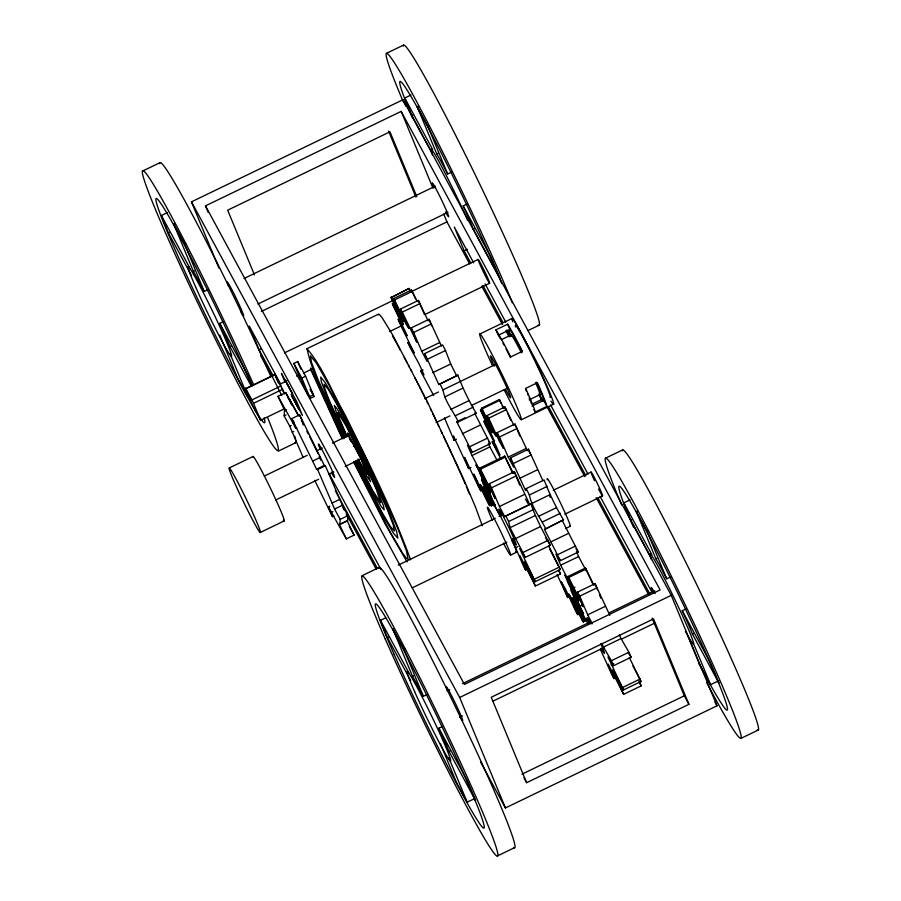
<?xml version="1.0" encoding="UTF-8"?>
<svg xmlns="http://www.w3.org/2000/svg" width="901" height="901" viewBox="0 0 901 901"><rect width="100%" height="100%" fill="white"/><g stroke="black" fill="none" stroke-linecap="round" stroke-linejoin="round"><path stroke-width="1.35" d="M305.202 387.712L299.2 374.94L299.47 375.987M303.096 457.291L292.262 432.165A63.318 3.255 64.2 0 1 289.739 426.196L284.142 415.845L284.479 410.946A63.318 3.255 64.2 0 1 284.817 410.597L286.281 409.899M339.497 524.63A63.318 3.255 64.2 0 0 339.835 524.281L340.173 519.381L334.575 509.031A63.318 3.255 64.2 0 0 332.052 503.073L317.614 469.556L316.521 469.173A63.318 3.255 64.2 0 0 312.613 461.087L291.856 418.593L299.616 414.843L320.373 457.348A63.318 3.255 64.2 0 1 324.281 465.423L325.374 465.817L339.812 499.323A63.318 3.255 64.2 0 1 342.335 505.292L347.932 515.642L347.595 520.53A63.318 3.255 64.2 0 1 347.257 520.891L339.497 524.63L346.322 538.888L354.082 535.138L347.257 520.891M378.285 314.787L379.377 314.438L382.125 317.693L392.712 335.037L426.68 400.326L462.686 476.956L475.446 506.948L482.317 525.722M394.751 302.578L392.363 303.738L403.209 324.687L402.556 321.725L391.023 297.634L409.054 288.444L410.282 290.922M409.054 288.444L391.023 297.634M562.404 520.823L578.341 551.998L560.433 560.647L544.497 529.461L563.452 519.821C555.759 507.139 549.486 493.804 544.103 479.951L526.207 488.601L525.655 490.617L510.563 457.832L528.459 449.194L542.931 480.751M544.497 529.461L563.452 519.821M438.787 384.536L456.694 375.886L450.725 363.993L445.511 350.523L442.639 344.925L424.731 353.564L438.787 384.536L457.832 375.086C462.776 388.399 468.937 401.069 476.235 413.266L458.327 421.905L456.739 421.769L472.349 452.347L490.257 443.709L474.636 413.131L476.235 413.266M456.694 375.886L457.832 375.086M378.589 314.122L306.982 348.687C313.908 379.895 331.714 409.054 344.126 438.674M142.842 170.931L160.063 162.619M386.394 53.362L403.614 45.05M191.609 275.807L168.408 232.942A124.496 6.408 64.2 0 1 161.38 215.497L167.586 212.501M431.669 152.201L411.791 115.452A124.496 6.408 64.2 0 1 404.763 98.006L410.969 95.01M218.92 268.138L191.463 201.847L403.029 99.718L671.245 595.336L717.005 705.821L505.438 807.949L480.683 762.212M205.473 205.856L401.17 111.386L660.129 589.93L464.443 684.4L205.473 205.856L208.165 212.354M208.39 289.48L204.245 291.474A49.803 2.557 64.2 0 0 193.377 271.392L173.837 224.203L174.873 223.707M451.773 171.99L447.628 173.983A49.803 2.557 64.2 0 0 436.76 153.913L417.219 106.712L418.244 106.217M168.408 232.942L169.444 232.447M411.791 115.452L412.827 114.956M204.245 291.474L184.705 244.295L185.741 243.799M447.628 173.983L428.088 126.816L429.124 126.32M193.377 271.392L194.413 270.897M436.76 153.913L437.796 153.407M244.036 278.51L435.318 186.169M257.934 304.031L447.955 212.309M251.154 385.853L229.946 346.66A49.803 2.557 64.2 0 0 219.765 323.38L222.862 321.882M463.148 205.89L491.09 257.528A124.496 6.408 64.2 0 1 499.841 278.161L473.329 229.169A49.803 2.557 64.2 0 0 463.148 205.89L467.281 203.896M261.335 311.464L446.93 221.871L443.697 214.066M229.946 346.66L230.983 346.164M473.329 229.169L474.365 228.674M273.138 375.807L259.105 349.858L261.448 348.732M470.874 263.216L464.184 250.861L467.428 249.295M391.158 297.082L402.815 320.621L403.963 321.375L393.546 298.659L411.442 290.009L417.276 301.441M284.457 352.877L393.332 300.315M411.059 291.766L478.161 259.375M393.546 298.659L394.559 299.965L412.455 291.316M394.559 299.965L406.002 323.988L408.863 328.403L400.461 309.054L418.368 300.416L428.121 320.88M298.997 375.807L293.861 363.396L297.679 361.549L305.608 376.213L314.044 396.564L310.226 398.411L304.268 387.419M400.461 309.054L402.274 312.106L420.181 303.468M284.299 408.829L260.58 420.283L252.64 405.63L245.613 388.658L270.593 376.595M284.772 394.064L274.681 373.971L274.828 374.557L271.843 375.999L271.618 375.345L281.776 395.505M245.613 388.658L245.41 388.004L245.872 388.748L275.087 374.647M279.456 384.468L286.878 380.886M296.699 376.145L299.2 374.94M303.513 373.104L313.638 368.216M389.604 331.545L402.263 325.441M425.047 314.438L489.615 283.274A13.267 0.687 64.2 0 0 481.81 265.626A13.267 0.687 64.2 0 0 480.233 265.063A13.267 0.687 64.2 0 0 489.615 283.274M245.872 388.748L251.931 399.931L281.146 385.831M310.226 398.411L301.79 378.06L305.608 376.213M260.58 420.283L253.541 403.31L282.756 389.209M402.274 312.106L416.803 342.166L411.183 327.919L429.079 319.281L441.4 345.984M284.817 410.597L277.992 396.339L285.752 392.599L298.805 415.868M411.183 327.919L413.627 332.446L431.534 323.797M284.479 410.946L285.932 410.248M284.142 415.845L286.079 414.91M424.731 353.564L427.085 361.447L421.702 351.21L439.598 342.571M277.992 396.339L292.904 422.929L294.357 422.231M427.603 359.161L445.511 350.523M479.828 334.001L512.106 318.425M289.739 426.196L291.203 425.497M495.944 329.834L507.657 324.18A47.64 2.455 64.2 0 1 522.377 351.311L510.664 356.965A47.64 2.455 64.2 0 0 495.944 329.834L498.197 335.251M292.904 422.929A63.318 3.255 64.2 0 1 295.911 428.392L296.88 427.93M303.186 424.889L303.164 423.425M292.262 432.165L293.726 431.455M433.64 395.483L420.688 371.077L423.076 369.928M498.681 335.116L509.898 329.597L507.657 324.18M229.091 468.047L253.136 456.447M432.818 372.631L450.725 363.993M501.429 339.643L511.137 334.958M278.308 451.119L295.528 442.808M528.009 330.577L539.068 325.238M264.32 476.066L307.23 455.354M317.321 450.477L322.378 448.045M332.469 443.168L350.14 434.642M424.608 398.692L438.483 391.991M458.327 421.905C453.316 411.194 445.015 401.925 442.965 389.896L496.541 363.97M444.857 396.868L462.754 388.23M312.613 461.087L320.373 457.348M353.462 446.175L355.974 444.959M316.521 469.173L324.281 465.423M317.614 469.556L325.374 465.817M450.883 409.381L468.779 400.731M275.774 499.965L318.684 479.253M328.786 474.376L333.832 471.944M345.184 466.459L361.594 458.541M436.061 422.592L449.948 415.89M471.403 405.529L507.995 387.869M455.399 415.71L473.307 407.072M482.891 408.784L480.503 409.944L491.923 432.559L492.363 431.748L481.404 408.254L499.3 399.605L504.098 408.66M481.404 408.254L482.114 408.874L500.01 400.224M456.739 421.769L465.096 417.737M482.114 408.874L493.782 432.976L496.147 436.23L487.013 415.598L504.909 406.959L513.908 425.452M487.013 415.598L488.646 418.199L506.542 409.55M494.581 440.702L492.194 441.862L499.897 455.219L496.519 446.885L485.222 424.641L483.983 421.308L486.371 420.159M529.202 399.807L539.947 394.627M462.292 433.775L480.188 425.126M260.198 532.502A35.826 1.847 64.2 0 0 239.137 484.862A35.826 1.847 64.2 0 0 234.868 483.341A35.826 1.847 64.2 0 0 260.198 532.502L284.243 520.891M444.463 417.873L454.07 440.33L456.458 439.181M531.984 404.177L542.222 399.233L543.112 401.373M531.928 406.058L543.641 400.404A40.016 2.061 64.2 0 0 536.624 382.159M332.052 503.073L339.812 499.323M333.922 515.935L332.469 516.633L328.403 506.835L329.856 506.137M334.575 509.031L342.335 505.292M535.194 412.072L546.896 406.419A47.64 2.455 64.2 0 0 537.368 382.722L525.655 388.376A47.64 2.455 64.2 0 1 535.194 412.072L533.888 409.662M521.24 419.81L553.518 404.222M328.403 506.835A63.318 3.255 64.2 0 0 331.41 512.297L332.863 511.599M488.646 418.199L499.413 441.434L503.49 448.45L497.059 432.683L514.955 424.044L527.367 450.703M469.793 446.682L487.689 438.032M497.059 432.683L499.447 437.008L517.354 428.369M472.349 452.347L467.416 445.117L471.989 455.546L489.896 446.907L497.093 460.343M340.173 519.381L347.932 515.642M339.835 524.281L347.595 520.53M454.07 440.33L453.462 435.949L468.61 468.554L470.998 467.405M499.785 515.485L489.739 496.856L495.347 505.574L480.672 475.052L479.805 472.586L490.369 492.824L490.313 491.248L479.647 468.182L504.718 456.086L513.379 473.498M479.647 468.182L480.47 469.151L505.529 457.055M499.447 437.008L508.265 457.1L526.173 448.461M513.48 463.463L531.387 454.825M480.47 469.151L495.1 498.433L489.277 483.814L514.336 471.719L529.698 504.47L530.937 503.884C535.949 518.3 543.123 531.781 550.387 545.263L525.328 557.359L519.708 548.653L535.25 581.629L560.321 569.533L548.619 545.555M489.277 483.814L491.462 487.846L516.521 475.751M519.494 478.454L537.39 469.804M530.937 503.884L504.628 516.577L499.469 506.497L524.528 494.401M361.932 575.762L379.152 567.45M545.544 528.47C540.059 517.365 531.928 507.466 529.371 494.987L547.267 486.337M605.472 458.204L622.692 449.892M398.265 565.118L495.291 518.278M499.075 516.453L502.848 514.629M553.259 490.302L591.056 472.056M504.628 516.577L529.698 504.47M531.973 503.377L549.88 494.739M525.328 557.359L510.079 527.682L508.603 521.544L533.662 509.448M510.079 527.682L535.138 515.586M538.314 516.442L556.21 507.804M542.447 521.949L560.354 513.311M412.331 587.801L506.835 542.177M511.881 539.744L514.403 538.528M564.803 514.201L602.6 495.944M515.271 538.73L540.33 526.635M558.789 570.288L560.467 573.937L535.408 586.033L519.956 555.782L525.779 570.401L523.594 566.369L515.586 547.718L518.098 546.513M510.552 555.117L516.521 552.234M565.468 528.605L570.243 526.308M410.687 680.638L387.486 637.773A124.496 6.408 64.2 0 1 380.47 620.327L385.639 617.838M650.094 555.804L630.869 520.294A124.496 6.408 64.2 0 1 623.852 502.848L630.058 499.852M523.109 552.403L548.168 540.307M550.387 542.132L568.294 533.493M427.468 694.311L423.335 696.304A49.803 2.557 64.2 0 0 412.467 676.234L392.915 629.033L393.951 628.538M670.851 576.831L666.717 578.825A49.803 2.557 64.2 0 0 655.849 558.744L636.297 511.554L637.334 511.058M557.708 554.644L575.615 545.995M387.486 637.773L388.522 637.277M630.869 520.294L631.905 519.798M560.433 560.647L555.838 554.138L560.704 565.186L578.611 556.548L586.438 571.155M534.383 579.163L559.453 567.056M423.335 696.304L403.794 649.137L404.831 648.641M666.717 578.825L647.177 531.646L648.213 531.151M588.026 623.796L577.98 605.168L583.589 613.885L568.914 583.375L568.047 580.908L578.611 601.147L578.555 599.57L567.889 576.494L585.436 568.035L594.108 585.436M567.889 576.494L568.711 577.462L586.258 568.993M586.652 619.122L584.265 620.282L570.738 589.997L580.785 608.907L579.546 605.585L568.249 583.341L564.882 574.996L572.585 588.364L574.962 587.204M568.711 577.462L583.341 606.756L577.518 592.137L595.065 583.668L609.842 615.304M557.055 574.376L567.709 597.532L570.096 596.383M412.467 676.234L413.503 675.727M655.849 558.744L656.874 558.248M577.518 592.137L579.703 596.158L597.25 587.689M580.345 606.08L582.857 604.864M567.709 597.532L561.289 581.776L565.355 588.781L576.133 612.027L577.755 614.628L580.143 613.468M592.306 623.762L587.711 614.809L605.258 606.339M577.755 614.628L568.621 593.984L570.997 597.239L582.654 621.352L585.042 620.203M582.654 621.352L583.364 621.972L586.945 620.237M447.245 690.999L449.779 689.783M462.427 683.679L590.223 621.983M609.2 612.826L654.757 590.842M505.438 807.949L459.668 697.464L671.245 595.336M601.789 643.359L603.512 647.053L621.059 638.584L628.898 652.256L631.117 657.212L613.57 665.681L607.95 656.964L623.503 689.941L641.039 681.471L629.348 657.493M459.882 717.14L462.404 715.912M492.768 701.26L602.848 648.123M621.836 638.955L654.723 623.075M438.843 728.211L466.786 779.849A124.496 6.408 64.2 0 1 475.537 800.482L449.036 751.49A49.803 2.557 64.2 0 0 438.843 728.211L441.952 726.713M682.226 610.732L710.168 662.359A124.496 6.408 64.2 0 1 718.919 682.992L692.407 634.011A49.803 2.557 64.2 0 0 682.226 610.732L686.371 608.727M603.512 647.053L611.351 660.715L628.898 652.256M611.205 664.769L613.705 663.564M449.036 751.49L450.061 750.995M692.407 634.011L693.443 633.516M622.636 687.474L640.172 679.005M600.393 649.317L611.835 674.68L614.02 678.712L608.209 664.093L623.65 694.344L641.197 685.875L638.955 681.021M522.006 774.15L684.309 695.797L652.144 618.142M440.454 743.809L456.3 782.068A124.496 6.408 64.2 0 0 467.191 802.194L474.286 798.77M688.06 636.523L699.683 664.589A124.496 6.408 64.2 0 0 710.574 684.704L718.84 680.705M526.635 782.687L688.927 704.334L653.54 618.908L491.248 697.261L526.635 782.687L523.988 777.811M497.386 855.95L514.606 847.638M740.937 738.381L758.158 730.069M306.982 348.687C323.301 367.709 332.345 392.915 344.937 414.595C368.363 462.247 392.509 509.82 410.574 559.825M420.688 371.077L423.988 374.805L418.864 363.463L410.113 347.662L407.826 342.448L414.291 353.034L399.695 323.279L398.096 319.314L407.151 335.814L392.363 303.738M560.467 573.937L558.451 570.434M641.197 685.875L639.169 682.384M576.032 548.754L578.341 551.998M407.049 561.897L385.211 524.112L353.688 462.19M488.838 441.636L490.257 443.709M628.301 652.853L631.117 657.212M545.477 537.638L550.387 545.263M392.385 335.87L392.757 336.501M393.129 337.154L393.906 338.506M394.3 339.193L394.694 339.891M395.1 340.612L395.516 341.333M395.933 342.065L396.35 342.819M304.662 386.822L303.975 385.583M349.261 526.544L354.082 535.138M331.41 512.297L346.322 538.888M396.778 343.585L397.206 344.362M397.645 345.151L400.359 350.106M289.931 389.356L290.539 390.381A30.071 1.543 64.2 0 1 290.922 390.966L292.521 393.557L285.234 380.109L288.095 385.741A30.071 1.543 64.2 0 1 288.883 387.317L289.897 389.3M294.537 400.585L293.861 399.447A30.071 1.543 64.2 0 1 293.478 398.861L291.89 396.26L299.166 409.718L296.316 404.087A30.071 1.543 64.2 0 1 295.528 402.51L294.559 400.641M404.763 98.006L432.705 149.645M623.852 502.848L651.795 554.487A49.803 2.557 64.2 0 0 651.896 554.915M715 702.104L717.005 705.821M473.701 262.867L454.318 227.041L464.184 250.861M485.065 283.871L505.788 322.164M550.579 404.932L588.015 474.106M600.055 496.338L651.524 591.461M482.902 285.459L502.961 322.513M506.97 329.924L510.315 336.107M548.416 406.52L585.853 475.694M597.881 497.926L650.026 594.288M446.93 221.871L469.68 263.914M481.72 286.169L502.465 324.506M505.81 330.69L509.155 336.873M543.641 400.404L546.896 406.419M547.301 407.353L584.772 476.595M596.147 497.622L648.348 594.063M684.309 695.797L688.927 704.334M310.676 389.942L313.323 394.818L309.493 396.665L304.876 388.117M310.079 389.232L314.044 396.564M293.861 363.396L301.79 378.06M191.463 201.847L459.668 697.464M291.124 394.525L302.477 415.507L296.778 401.733L281.405 373.341L285.043 382.103M298.299 415.586L289.086 398.546L291.124 403.479M306.869 431.399L308.176 433.843M309.493 436.275L318.109 453.71M280.65 384.096L249.239 326.038L259.105 349.858M288.005 397.69L290.009 401.395M328.786 473.048L380.932 569.398M335.307 490.685L377.429 568.508M260.637 355.591L272.001 376.595M342.898 507.612L344.238 510.079M346.243 513.784L376.348 569.409M161.38 215.497L189.323 267.135A49.803 2.557 64.2 0 0 189.739 268.656M219.765 323.38L247.707 375.007A124.496 6.408 64.2 0 1 251.852 384.603M380.47 620.327L408.412 671.966A49.803 2.557 64.2 0 0 408.649 672.912M560.704 565.186L572.585 588.364M500.798 458.947L492.194 441.862M251.931 399.931L253.541 403.31M471.989 455.546L481.81 473.881L483.781 478.521L475.931 464.826L490.392 494.897L491.597 498.095L481.539 479.163L483.082 483.893L493.545 505.348M508.265 457.1L513.649 467.18L510.563 457.832M483.983 421.308L494.03 440.229L480.503 409.944M404.245 357.325L407.32 363.148M632.964 665.997L641.039 681.471M623.503 689.941L612.939 669.702L612.984 671.279L623.65 694.344M549.756 549.283L560.321 569.533M535.25 581.629L524.686 561.391L524.742 562.967L535.408 586.033M408.39 365.175L409.459 367.225M410.552 369.32L411.644 371.437M303.716 385.087L303.141 383.95M511.577 539.879L515.586 547.718M358.08 458.947L367.124 474.523L360.918 458.947L351.131 440.195L351.615 441.997M415.001 377.981L416.138 380.211M281.551 387.993L281.855 388.579M416.712 381.337L417.287 382.475M358.181 460.107L366.527 475.818L370.57 481.697L368.363 474.636L361.076 458.305L347.628 433.032L349.836 439.238M584.265 620.282L572.845 597.656L572.417 598.478L583.364 621.972M493.207 505.596L483.724 486.844L483.477 487.959L491.653 505.405M417.873 383.623L419.033 385.921M419.618 387.081L420.79 389.423M421.386 390.595L422.569 392.971M423.166 394.165L424.348 396.564M356.886 460.332L373.115 491.405L380.729 502.668L376.348 489.243L361.954 457.348L345.961 425.599L337.74 412.467L339.621 419.078L347.167 436.444M357.156 461.819L375.48 496.913L381.461 506.88L384.175 509.842L383.488 505.81L379.253 494.672L362.709 457.99L343.596 420.057L337.087 408.716L334.248 405.315L336.974 414.314L346.885 436.85M526.207 488.601L529.371 494.987M424.945 397.769L425.554 398.974M439.925 383.725L442.965 389.896M426.759 401.407L427.964 403.862M355.332 460.907L381.641 511.734L390.279 526.342L394.39 530.993L393.23 524.821L387.182 509.099L364.038 457.967L337.909 406.148L328.448 389.592L324.112 384.186L324.732 388.387L328.899 399.548L345.68 437.188M355.343 461.864L384.288 517.771L393.568 533.369L397.837 538.156L396.62 531.534L389.446 512.996L363.813 456.525L335.251 400.089L325.295 382.745L320.677 377.023L321.319 381.585L326.376 395.055L345.365 437.492M505.878 515.991L508.603 521.544M353.811 461.503L390.392 532.48L402.499 553L406.16 558.023L408.13 559.296L406.374 550.567L397.206 527.006L364.804 455.805L328.752 384.671L316.195 362.866L310.428 355.85L311.509 362.405L318.042 379.625L343.934 437.323M430.374 408.795L431.59 411.273M302.173 382.013L302.499 382.677M282.486 389.851L283.139 391.203M314.731 480.334L332.469 516.633M491.529 506.182L482.317 487.193L480.278 484.58L489.795 505.855L488.365 503.659L473.791 474.072L480.875 491.056L478.724 487.227L464.578 457.37L468.61 468.554M432.795 413.75L436.411 421.24M285.752 392.599L288.545 398.445M289.75 400.945L290.145 401.778M290.55 402.612L290.944 403.445M291.35 404.279L291.755 405.112M437.616 423.752L438.81 426.263M342.83 438.776L310.642 367.991M342.031 438.066L310.462 368.971M441.197 431.264L442.38 433.764M619.325 634.901L621.059 638.584M443.551 436.242L447.031 443.675M283.466 391.879L284.074 393.185M499.3 399.605L501.035 403.321M502.184 405.788L503.344 408.266M447.606 444.903L448.743 447.346M585.436 568.035L592.734 583.814M504.718 456.086L512.568 473.081M449.306 448.563L451.547 453.417M411.442 290.009L415.496 298.85M452.099 454.611L453.192 456.998M453.721 458.181L454.262 459.364M454.802 460.535L456.897 465.186M457.415 466.324L458.44 468.599M611.351 660.715L613.57 665.681M350.647 441.096L349.982 439.587M300.382 378.161L300.63 378.735M458.936 469.725L460.422 473.07M576.437 551.637L578.611 556.548M504.909 406.959L506.52 410.597M507.601 413.03L510.822 420.305M460.907 474.163L461.391 475.255M488.365 443.427L489.896 446.907M461.864 476.325L462.337 477.406M462.81 478.476L463.272 479.535M463.733 480.582L464.184 481.618M418.368 300.416L424.529 314.595M464.634 482.654L465.074 483.679M579.703 596.158L587.711 614.809M491.462 487.846L499.469 506.497M413.627 332.446L421.702 351.21M466.369 486.686L466.786 487.678M467.202 488.646L467.619 489.615M468.024 490.572L468.419 491.507M299.943 377.159L299.605 376.348M468.813 492.442L469.579 494.289M693.139 642.627L710.574 684.704M403.029 99.718L405.72 106.217M401.17 111.386L432.93 188.072M416.769 196.553L389.953 131.828L227.66 210.181L254.465 274.895M388.556 131.062L415.89 197.071M297.679 361.549L300.765 368.993M448.709 757.561L467.191 802.194M319.191 456.3L320.801 460.197M299.616 414.843L301.137 418.526M301.385 419.134L302.15 420.97M302.398 421.589L302.905 422.817M274.828 374.557L278.341 383.038M291.856 418.593L295.911 428.392M230.149 354.003L248.113 397.352A124.496 6.408 64.2 0 1 237.222 377.237L219.788 335.149M514.955 424.044L516.442 427.682M517.433 430.104L519.9 436.163M595.065 583.668L597.487 589.75M599.435 594.626L600.888 598.287M514.336 471.719L519.674 485.121M429.079 319.281L431.635 325.757M528.459 449.194L529.788 453.203M403.31 46.075A155.614 8.008 64.2 0 1 477.845 180.211A155.614 8.008 64.2 0 1 538.19 325.115M403.659 102.635A155.614 8.008 64.2 0 1 413.469 95.731A155.614 8.008 64.2 0 1 512.275 302.759M412.748 118.448A124.496 6.408 64.2 0 1 423.076 117.997A124.496 6.408 64.2 0 1 501.711 283.556M417.219 106.712A124.496 6.408 64.2 0 1 428.088 126.816M432.412 154.859A49.803 2.557 64.2 0 1 440.499 164.399A49.803 2.557 64.2 0 1 467.608 220.373M267.676 417.726A155.614 8.008 64.2 0 1 221.038 350.489A155.614 8.008 64.2 0 1 144.937 172.102A155.614 8.008 64.2 0 1 253.688 384.918M159.759 163.644A155.614 8.008 64.2 0 1 198.806 226.928A155.614 8.008 64.2 0 1 270.908 376.607M294.751 436.23A155.614 8.008 64.2 0 1 294.638 442.673M264.139 417.839A124.496 6.408 64.2 0 1 201.43 306.779A124.496 6.408 64.2 0 1 163.239 207.084A124.496 6.408 64.2 0 1 251.953 386.033M173.837 224.203A124.496 6.408 64.2 0 1 184.705 244.295M501.226 515.834A19.901 1.025 64.2 0 1 501.947 513.897A19.901 1.025 64.2 0 1 514.539 540.037A19.901 1.025 64.2 0 1 512.23 538.697M525.474 499.12A19.901 1.025 64.2 0 1 527.885 503.422M594.525 480.74A13.267 0.687 64.2 0 1 592.374 473.903A13.267 0.687 64.2 0 1 601.665 493.005A13.267 0.687 64.2 0 1 598.534 488.973M493.613 505.754A26.534 1.363 64.2 0 1 506.159 527.659A26.534 1.363 64.2 0 1 515.631 551.344M492.34 520.159A26.534 1.363 64.2 0 1 490.932 512.489A26.534 1.363 64.2 0 1 508.716 549.328A26.534 1.363 64.2 0 1 503.434 543.145M547.335 479.816A26.534 1.363 64.2 0 1 559.284 500.494A26.534 1.363 64.2 0 1 569.77 525.959M549.317 495.336A26.534 1.363 64.2 0 1 550.398 497.465M378.848 568.475A155.614 8.008 64.2 0 1 453.383 702.611A155.614 8.008 64.2 0 1 513.716 847.514M392.915 629.033A124.496 6.408 64.2 0 1 403.794 649.137M622.388 450.917A155.614 8.008 64.2 0 1 696.935 585.053A155.614 8.008 64.2 0 1 757.268 729.945M621.701 505.044A155.614 8.008 64.2 0 1 632.254 500.01A155.614 8.008 64.2 0 1 730.125 704.537A155.614 8.008 64.2 0 1 706.632 682.53M633.437 527.051A124.496 6.408 64.2 0 1 639.71 518.323A124.496 6.408 64.2 0 1 718.897 683.69A124.496 6.408 64.2 0 1 698.613 663.136M636.297 511.554A124.496 6.408 64.2 0 1 647.177 531.646M651.491 559.69A49.803 2.557 64.2 0 1 661.83 573.453A49.803 2.557 64.2 0 1 690.031 633.088A49.803 2.557 64.2 0 1 685.424 631.432M600.776 643.719A19.901 1.025 64.2 0 1 601.136 648.224M588.927 622.873A19.901 1.025 64.2 0 1 591.067 623.841M535.464 382.429A33.179 1.712 64.2 0 1 539.474 394.458M511.115 336.118A33.179 1.712 64.2 0 1 521.409 352.809M492.183 364.995A47.64 2.455 64.2 0 1 485.132 341.67A47.64 2.455 64.2 0 1 518.751 411.408A47.64 2.455 64.2 0 1 504.256 390.02M494.255 366.223A23.223 1.194 64.2 0 1 493.354 360.299A23.223 1.194 64.2 0 1 508.536 391.575A23.223 1.194 64.2 0 1 505.709 389.829M541.76 400.134A47.64 2.455 64.2 0 1 539.158 395.483M510.349 335.893A47.64 2.455 64.2 0 1 508.232 330.791M542.222 399.233A40.016 2.061 64.2 0 1 539.001 393.985M510.946 335.814A40.016 2.061 64.2 0 1 508.93 330.171M509.898 329.597A40.016 2.061 64.2 0 1 522.287 352.054M498.658 335.915A40.016 2.061 64.2 0 1 500.517 338.889M503.028 343.304A40.016 2.061 64.2 0 1 503.986 345.06M506.069 348.946A40.016 2.061 64.2 0 1 510.585 357.708M525.61 389.378A40.016 2.061 64.2 0 1 526.285 390.91M527.535 393.816A40.016 2.061 64.2 0 1 528.11 395.179M529.157 397.701A40.016 2.061 64.2 0 1 531.308 403.389M512.737 321.803A47.64 2.455 64.2 0 1 535.374 360.986A47.64 2.455 64.2 0 1 550.928 401.103M515.597 327.007A40.016 2.061 64.2 0 1 533.054 357.123A40.016 2.061 64.2 0 1 549.937 397.262M252.956 456.953A35.826 1.847 64.2 0 1 271.077 489.592A35.826 1.847 64.2 0 1 283.241 520.114M301.385 420.474A63.318 3.255 64.2 0 1 303.671 424.653M228.415 285.842A18.865 0.969 64.2 0 1 230.465 287.036A18.865 0.969 64.2 0 1 241.682 310.304A18.865 0.969 64.2 0 1 241.04 312.039M433.944 187.915A18.865 0.969 64.2 0 1 435.352 187.678A18.865 0.969 64.2 0 1 446.93 211.712A18.865 0.969 64.2 0 1 445.522 211.949M320.418 449.678A18.583 0.957 64.2 0 1 321.387 448.529A18.583 0.957 64.2 0 1 332.965 472.552A18.583 0.957 64.2 0 1 331.309 472.248M447.493 690.673A18.865 0.969 64.2 0 1 449.554 691.878A18.865 0.969 64.2 0 1 460.76 715.146A18.865 0.969 64.2 0 1 460.118 716.869M653.022 592.757A18.865 0.969 64.2 0 1 655.061 593.669M195.562 286.833A49.803 2.557 64.2 0 0 231.163 356.199A49.803 2.557 64.2 0 0 202.579 291.203A49.803 2.557 64.2 0 0 195.562 286.833M385.268 639.034A155.614 8.008 64.2 0 0 496.507 855.826A155.614 8.008 64.2 0 0 407.207 652.707A155.614 8.008 64.2 0 0 385.268 639.034M394.142 654.408A124.496 6.408 64.2 0 0 483.139 827.828A124.496 6.408 64.2 0 0 411.701 665.332A124.496 6.408 64.2 0 0 394.142 654.408M414.64 691.664A49.803 2.557 64.2 0 0 450.241 761.03A49.803 2.557 64.2 0 0 421.668 696.034A49.803 2.557 64.2 0 0 414.64 691.664"/></g></svg>
